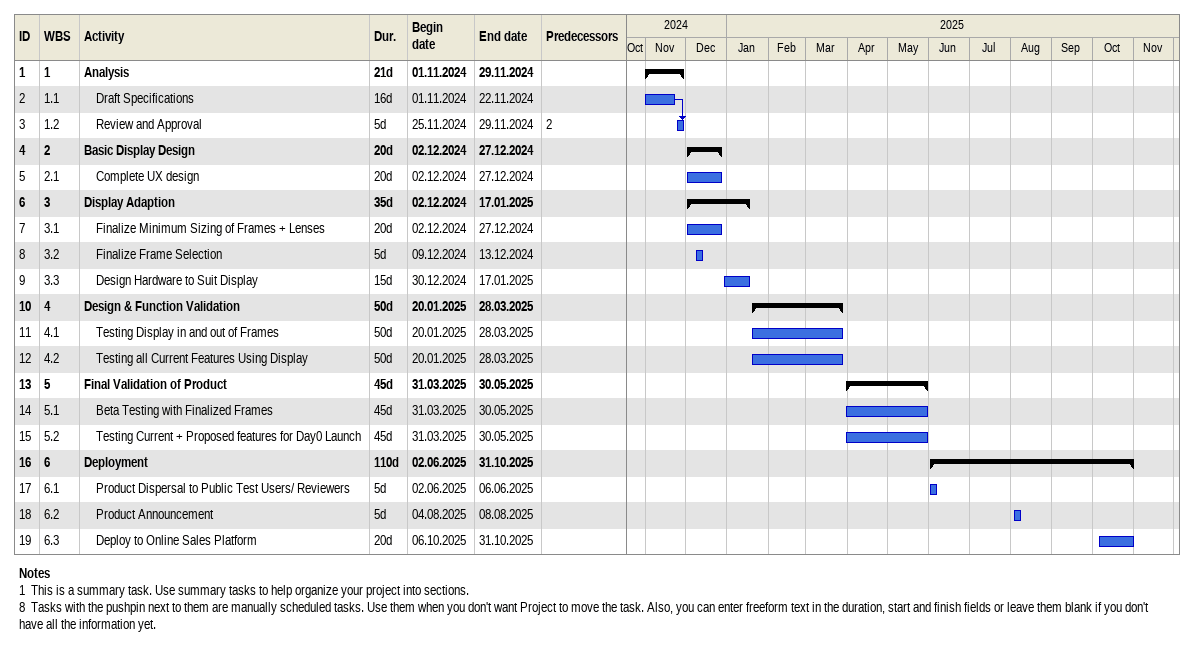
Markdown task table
| ID | WBS | Task | Duration | Start | Finish | Predecessors |
|---|---|---|---|---|---|---|
| 1 | 1 | **Analysis** | 21d | 2024-11-01 | 2024-11-29 |  |
| 2 | 1.1 | Draft Specifications | 16d | 2024-11-01 | 2024-11-22 |  |
| 3 | 1.2 | Review and Approval | 5d | 2024-11-25 | 2024-11-29 | 2 |
| 4 | 2 | **Basic Display Design** | 20d | 2024-12-02 | 2024-12-27 |  |
| 5 | 2.1 | Complete UX design | 20d | 2024-12-02 | 2024-12-27 |  |
| 6 | 3 | **Display Adaption** | 35d | 2024-12-02 | 2025-01-17 |  |
| 7 | 3.1 | Finalize Minimum Sizing of Frames + Lenses | 20d | 2024-12-02 | 2024-12-27 |  |
| 8 | 3.2 | Finalize Frame Selection | 5d | 2024-12-09 | 2024-12-13 |  |
| 9 | 3.3 | Design Hardware to Suit Display | 15d | 2024-12-30 | 2025-01-17 |  |
| 10 | 4 | **Design & Function Validation** | 50d | 2025-01-20 | 2025-03-28 |  |
| 11 | 4.1 | Testing Display in and out of Frames | 50d | 2025-01-20 | 2025-03-28 |  |
| 12 | 4.2 | Testing all Current Features Using Display | 50d | 2025-01-20 | 2025-03-28 |  |
| 13 | 5 | **Final Validation of Product** | 45d | 2025-03-31 | 2025-05-30 |  |
| 14 | 5.1 | Beta Testing with Finalized Frames | 45d | 2025-03-31 | 2025-05-30 |  |
| 15 | 5.2 | Testing Current + Proposed features for Day0 Launch | 45d | 2025-03-31 | 2025-05-30 |  |
| 16 | 6 | **Deployment** | 110d | 2025-06-02 | 2025-10-31 |  |
| 17 | 6.1 | Product Dispersal to Public Test Users/ Reviewers | 5d | 2025-06-02 | 2025-06-06 |  |
| 18 | 6.2 | Product Announcement | 5d | 2025-08-04 | 2025-08-08 |  |
| 19 | 6.3 | Deploy to Online Sales Platform | 20d | 2025-10-06 | 2025-10-31 |  |

Notes
- 1: This is a summary task. Use summary tasks to help organize your project into sections.
- 8: Tasks with the pushpin next to them are manually scheduled tasks. Use them when you don't want Project to move the task. Also, you can enter freeform text in the duration, start and finish fields or leave them blank if you don't have all the information yet.
